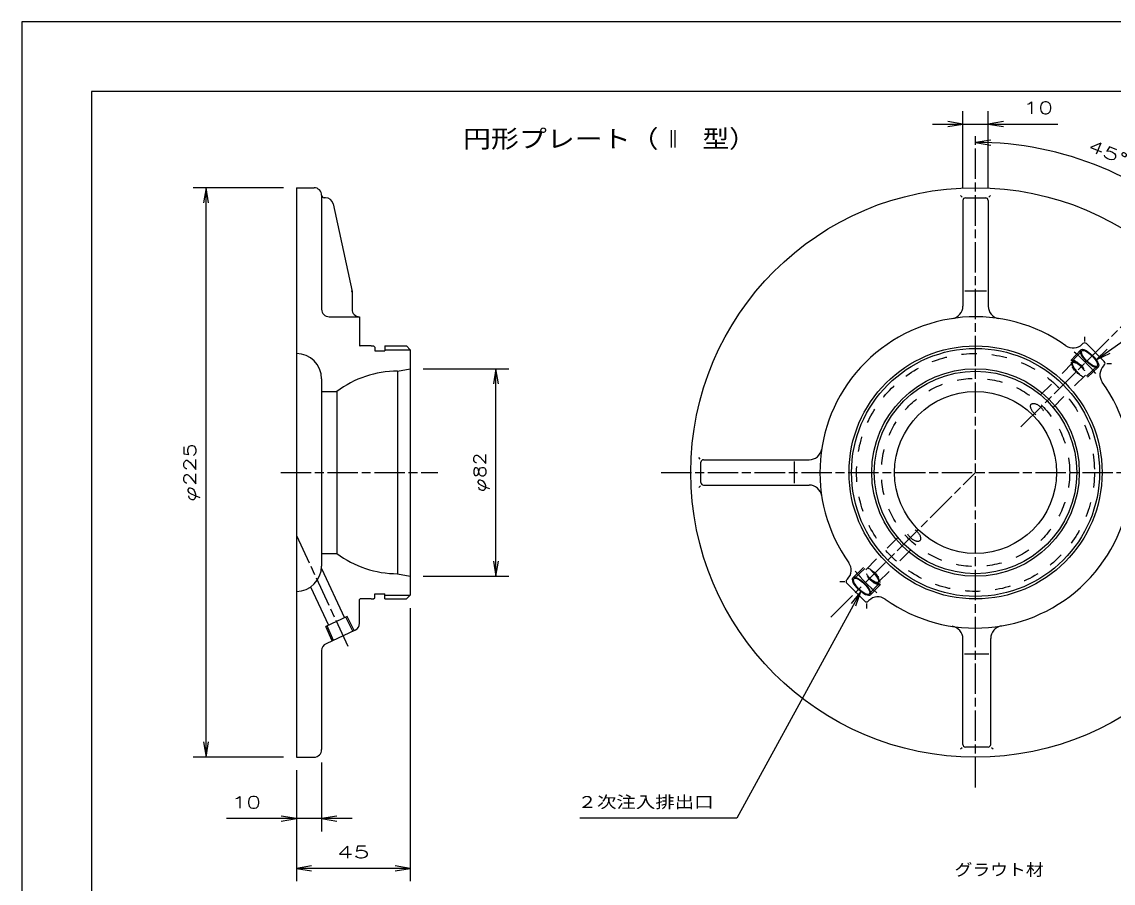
# Model space of a CAD drawing. Units: millimetres at full size, sheet at 1:1. Extents: x -8 to 1148, y -16 to 814.
# Drawn here: x -7.5 to 423.8, y 474.2 to 814.5 of the extents above; entities that cross this region are included whole.
import ezdxf
from ezdxf.enums import TextEntityAlignment as Align

# ---------------------------------------------------------------- set-up
doc = ezdxf.new("R2010")
doc.units = ezdxf.units.MM
doc.linetypes.add('CHAIN', pattern=[18.5, 12, -1.5, 3.5, -1.5])
doc.linetypes.add('DASHED_SPACED', pattern=[12, 6, -6])
for name, color, linetype, lineweight in [('1 外形線', 7, 'Continuous', 25), ('2 細い実線', 3, 'Continuous', 25), ('3 隠れ線', 2, 'DASHED_SPACED', 25), ('4 中心線', 1, 'CHAIN', 25), ('6 寸法線', 4, 'Continuous', 25), ('7 枠・タイトル', 7, 'Continuous', 25), ('DEFPOINTS_9', 7, 'Continuous', 25)]:
    doc.layers.add(name, color=color, linetype=linetype, lineweight=lineweight)
doc.styles.add('simplex.shx', font='')
doc.styles.add('ＭＳ Ｐゴシック', font='')
doc.styles.get('simplex.shx').set_extended_font_data('simplex.shx')
doc.styles.get('ＭＳ Ｐゴシック').set_extended_font_data('MS PGothic')

# ---------------------------------------------------------------- blocks, each defined once
blk = doc.blocks.new('open_arrow')
at = {"color": 0, "linetype": 'Continuous', "lineweight": -2}
blk.add_lwpolyline([(7.5, 1.25), (0, 0), (7.5, -1.25)], dxfattribs=at)

msp = doc.modelspace()

# ---------------------------------------------------------------- linework, layer by layer
at = {"layer": '1 外形線'}
for p, q in [((100.979, 748.956), (100.979, 523.956)), ((100.979, 748.956), (107.979, 748.956)), ((110.979, 745.956), (110.979, 700.956)), ((112.558, 744.979), (111.979, 744.979)), ((115.49, 742.613), (122.979, 707.956)), ((363.478, 745.861), (364.133, 745.207)), ((364.377, 743.962), (364.377, 702.2)), ((365.377, 744.962), (373.377, 744.962)), ((374.377, 743.962), (374.377, 702.2)), ((374.656, 745.241), (375.275, 745.86)), ((122.979, 707.956), (122.979, 700.956)), ((373.756, 708.083), (365.11, 708.083)), ((113.979, 697.956), (125.979, 697.956)), ((125.979, 697.956), (125.979, 686.656)), ((412.482, 690.088), (412.482, 688.166)), ((130.579, 686.456), (126.179, 686.456)), ((130.579, 686.456), (131.479, 686.456)), ((131.979, 685.956), (131.479, 686.456)), ((131.979, 685.956), (131.979, 684.456)), ((135.979, 686.456), (144.479, 686.456)), ((135.979, 686.456), (135.979, 684.456)), ((145.979, 684.956), (144.479, 686.456)), ((411.775, 687.339), (411.51, 687.074)), ((420.261, 680.268), (413.189, 687.339)), ((131.979, 684.456), (135.979, 684.456)), ((145.979, 684.956), (145.979, 587.956)), ((140.979, 676.456), (145.979, 677.456)), ((420.261, 678.854), (419.995, 678.588)), ((421.201, 679.561), (423.088, 679.561)), ((110.979, 673.456), (110.979, 599.456)), ((140.979, 676.456), (140.979, 596.456)), ((110.979, 668.456), (116.979, 668.456)), ((116.979, 668.456), (116.979, 604.456)), ((260.593, 641.735), (259.974, 642.354)), ((260.872, 632.456), (260.872, 640.456)), ((261.872, 641.456), (303.634, 641.456)), ((297.751, 640.835), (297.751, 632.189)), ((259.972, 630.557), (260.627, 631.211)), ((261.872, 631.456), (303.634, 631.456)), ((110.979, 604.456), (116.979, 604.456)), ((110.936, 598.528), (120.031, 579.024)), ((140.979, 596.456), (145.979, 595.456)), ((106.627, 591.204), (113.687, 576.065)), ((315.745, 593.351), (317.668, 593.351)), ((318.494, 594.058), (318.76, 594.324)), ((318.494, 592.644), (325.565, 585.573)), ((131.479, 586.456), (131.979, 586.956)), ((131.979, 588.456), (135.979, 588.456)), ((131.979, 586.956), (131.979, 588.456)), ((135.979, 586.456), (135.979, 588.456)), ((145.979, 587.956), (144.479, 586.456)), ((125.979, 576.868), (125.979, 586.256)), ((130.579, 586.456), (126.179, 586.456)), ((130.579, 586.456), (131.479, 586.456)), ((135.979, 586.456), (144.479, 586.456)), ((326.273, 584.633), (326.273, 582.745)), ((326.98, 585.573), (327.245, 585.839)), ((121.092, 579.518), (112.626, 575.571)), ((123.362, 573.736), (120.566, 579.273)), ((124.247, 574.149), (112.711, 568.769)), ((115.597, 570.115), (113.153, 575.816)), ((364.377, 528.951), (364.377, 570.712)), ((375.377, 528.951), (375.377, 570.872)), ((110.979, 566.05), (110.979, 526.956)), ((364.999, 564.83), (374.645, 564.83)), ((364.098, 527.672), (363.48, 527.053)), ((374.377, 527.951), (365.377, 527.951)), ((376.277, 527.051), (375.622, 527.706)), ((100.979, 523.956), (107.979, 523.956))]:
    msp.add_line(p, q, dxfattribs=at)
for radius in [112.5, 50, 41, 40, 32]:
    msp.add_circle((369.377, 636.456), radius, dxfattribs=at)
for centre, radius, start, end in [((107.979, 745.956), 3, 0, 90), ((111.979, 745.979), 1, 180, 270), ((112.558, 741.979), 3, 12.19321, 90), ((365.377, 743.962), 1, 90, 180), ((373.377, 743.962), 1, 0, 90), ((119.979, 707.636), 3, 0, 12.20047), ((113.979, 700.956), 3, 180, 270), ((125.979, 700.956), 3, 180, 270), ((359.377, 702.2), 5, 278.64871, 0), ((379.377, 702.2), 5, 180, 261.35129), ((369.377, 636.456), 61.5, 54.52126, 215.47874), ((126.179, 686.656), 0.2, 180, 270), ((407.974, 690.609), 5, 234.52126, 315), ((412.482, 686.632), 1, 45, 135), ((100.979, 673.456), 10, 0, 90), ((369.377, 636.456), 61.5, 39.40126, 50.59874), ((423.53, 675.053), 5, 135, 215.47874), ((419.553, 679.561), 1, 315, 45), ((140.979, 636.456), 40, 90, 126.8699), ((369.377, 636.456), 61.5, 234.52126, 35.47874), ((303.634, 646.456), 5, 270, 351.35129), ((261.872, 640.456), 1, 90, 180), ((261.872, 632.456), 1, 180, 270), ((303.634, 626.456), 5, 8.64871, 90), ((140.979, 636.456), 40, 233.1301, 270), ((100.979, 599.456), 10, 270, 0), ((315.224, 597.86), 5, 315, 35.47874), ((369.377, 636.456), 61.5, 219.40126, 230.59874), ((319.201, 593.351), 1, 135, 225), ((330.781, 582.303), 5, 54.52126, 135), ((126.179, 586.256), 0.2, 90, 180), ((326.273, 586.28), 1, 225, 315), ((122.979, 576.868), 3, 295, 0), ((359.377, 570.712), 5, 0, 81.35129), ((380.377, 570.872), 5, 99.52126, 180), ((113.979, 566.05), 3, 115, 180), ((107.979, 526.956), 3, 270, 0), ((107.979, 526.956), 3, 270, 0), ((365.377, 528.951), 1, 180, 270), ((374.377, 528.951), 1, 270, 0)]:
    msp.add_arc(centre, radius, start, end, dxfattribs=at)
for centre, major_axis in [((414.409, 681.488), (-3.029, 3.029)), ((324.346, 591.425), (3.029, -3.029))]:
    msp.add_ellipse(centre, major_axis=major_axis, ratio=0.34202, dxfattribs=at)
at = {"layer": '2 細い実線'}
for p, q in [((135.979, 684.956), (145.979, 684.956)), ((135.979, 587.956), (145.979, 587.956)), ((123.887, 573.981), (121.092, 579.518)), ((115.071, 569.87), (112.626, 575.571))]:
    msp.add_line(p, q, dxfattribs=at)
msp.add_circle((369.377, 636.456), 49, dxfattribs=at)
for centre, major_axis in [((414.409, 681.488), (-3.439, 3.439)), ((324.346, 591.425), (3.439, -3.439))]:
    msp.add_ellipse(centre, major_axis=major_axis, ratio=0.34202, dxfattribs=at)
at = {"layer": '3 隠れ線'}
for p, q in [((406.987, 680.67), (410.969, 684.927)), ((411.38, 684.516), (407.397, 680.259)), ((407.814, 679.843), (391.396, 663.425)), ((417.437, 678.459), (413.181, 674.476)), ((417.848, 678.048), (413.591, 674.066)), ((412.764, 674.893), (396.346, 658.475)), ((325.991, 598.02), (342.409, 614.438)), ((330.941, 593.07), (347.359, 609.488)), ((320.907, 594.864), (325.163, 598.847)), ((321.318, 594.454), (325.574, 598.436)), ((327.375, 588.397), (331.357, 592.653)), ((331.768, 592.242), (327.786, 587.986))]:
    msp.add_line(p, q, dxfattribs=at)
for radius in [47, 37.196]:
    msp.add_circle((369.377, 636.456), radius, dxfattribs=at)
for centre, major_axis, ratio in [((410.289, 677.368), (-3.302, 3.302), 0.34202), ((410.289, 677.368), (-2.892, 2.892), 0.34202), ((410.289, 677.368), (-2.475, 2.475), 0.34202), ((393.871, 660.95), (-2.475, 2.475), 0.509077), ((344.884, 611.963), (2.475, -2.475), 0.509077), ((328.466, 595.545), (3.302, -3.302), 0.34202), ((328.466, 595.545), (2.892, -2.892), 0.34202), ((328.466, 595.545), (2.475, -2.475), 0.34202)]:
    msp.add_ellipse(centre, major_axis=major_axis, ratio=ratio, dxfattribs=at)
at = {"layer": '4 中心線'}
for p, q in [((369.377, 511.956), (369.377, 769.314)), ((387.339, 654.418), (427.136, 694.215)), ((94.836, 636.456), (156.846, 636.456)), ((245.082, 636.456), (493.877, 636.456)), ((312.215, 579.294), (369.377, 636.456)), ((100.979, 611.599), (121.38, 567.848))]:
    msp.add_line(p, q, dxfattribs=at)
at = {"layer": '6 寸法線'}
for p, q in [((364.377, 749.042), (364.377, 779.2)), ((374.377, 749.042), (374.377, 779.2)), ((352.377, 774.12), (401.92, 774.12)), ((95.899, 748.956), (60.2, 748.956)), ((65.28, 523.956), (65.28, 748.956)), ((151.059, 677.456), (184.938, 677.456)), ((179.858, 595.456), (179.858, 677.456)), ((151.059, 595.456), (184.938, 595.456)), ((145.979, 582.876), (145.979, 474.942)), ((95.899, 523.956), (60.2, 523.956)), ((110.979, 521.876), (110.979, 494.626)), ((100.979, 518.876), (100.979, 474.942)), ((100.979, 518.876), (100.979, 494.626)), ((122.979, 499.706), (73.436, 499.706)), ((145.979, 480.022), (100.979, 480.022))]:
    msp.add_line(p, q, dxfattribs=at)
for points in [[(417.028, 680.96), (473.303, 720.501), (479.303, 720.501), (543.943, 720.501)], [(324.034, 589.454), (275.069, 499.846), (269.069, 499.846), (212.962, 499.846)]]:
    msp.add_lwpolyline(points, dxfattribs=at)
msp.add_arc((369.377, 636.456), 130.422, 45, 90, dxfattribs=at)
at = {"layer": '7 枠・タイトル'}
for p, q in [((1120, 787), (20, 787)), ((20, 787), (20, 11))]:
    msp.add_line(p, q, dxfattribs=at)
at = {"layer": 'DEFPOINTS_9'}
msp.add_lwpolyline([(-7.5, -16.5), (1147.5, -16.5), (1147.5, 814.5), (-7.5, 814.5)], close=True, dxfattribs=at)

# ---------------------------------------------------------------- block references
at = {"layer": '6 寸法線', "xscale": 0.8, "yscale": 0.8}
for p, rotation in [((364.377, 774.12), 180), ((369.377, 766.878), 358.7), ((65.28, 748.956), 270), ((417.028, 680.96), 35.1), ((179.858, 677.456), 270), ((179.858, 595.456), 90), ((324.034, 589.454), 241.3), ((65.28, 523.956), 90), ((100.979, 499.706), 180), ((145.979, 480.022), 180)]:
    msp.add_blockref('open_arrow', p, dxfattribs=dict(at, rotation=rotation))
for p in [(374.377, 774.12), (110.979, 499.706), (100.979, 480.022)]:
    msp.add_blockref('open_arrow', p, dxfattribs=at)

# ---------------------------------------------------------------- texts
at = {"layer": '6 寸法線', "style": 'simplex.shx'}
for s, width, p in [('10', 1.45, (394.149, 780.52)), ('10', 1.45, (81.208, 506.106)), ('45', 1.6, (123.479, 486.422))]:
    msp.add_text(s, height=4.692, dxfattribs=dict(at, width=width)).set_placement(p, align=Align.MIDDLE_CENTER)
at = {"layer": '6 寸法線'}
for s, height, style, width, p in [('円形プレート（', 7.038, 'simplex.shx', 1.15, (166.839, 762.659)), ('型）', 7.038, 'simplex.shx', 1.1, (261.443, 762.659)), ('Ⅱ', 7.038, 'ＭＳ Ｐゴシック', 0.5, (247.479, 762.659)), ('グラウト材', 4.692, 'simplex.shx', 1.1, (361.091, 475.743))]:
    msp.add_text(s, height=height, dxfattribs=dict(at, style=style, width=width)).set_placement(p, align=Align.BOTTOM_LEFT)
at = {"layer": '6 寸法線', "style": 'simplex.shx'}
for s, rotation, width, p in [('45°', 337.5, 1.55, (421.737, 762.863)), ('φ225', 90, 1.4, (58.88, 636.456)), ('φ82', 90, 1.25, (173.458, 636.456))]:
    msp.add_text(s, height=4.692, rotation=rotation, dxfattribs=dict(at, width=width)).set_placement(p, align=Align.MIDDLE_CENTER)
at = {"layer": '6 寸法線', "style": 'simplex.shx', "width": 1.2}
msp.add_text('２次注入排出口', height=4.692, dxfattribs=at).set_placement((265.869, 506.246), align=Align.MIDDLE_RIGHT)

doc.saveas('drawing.dxf')
